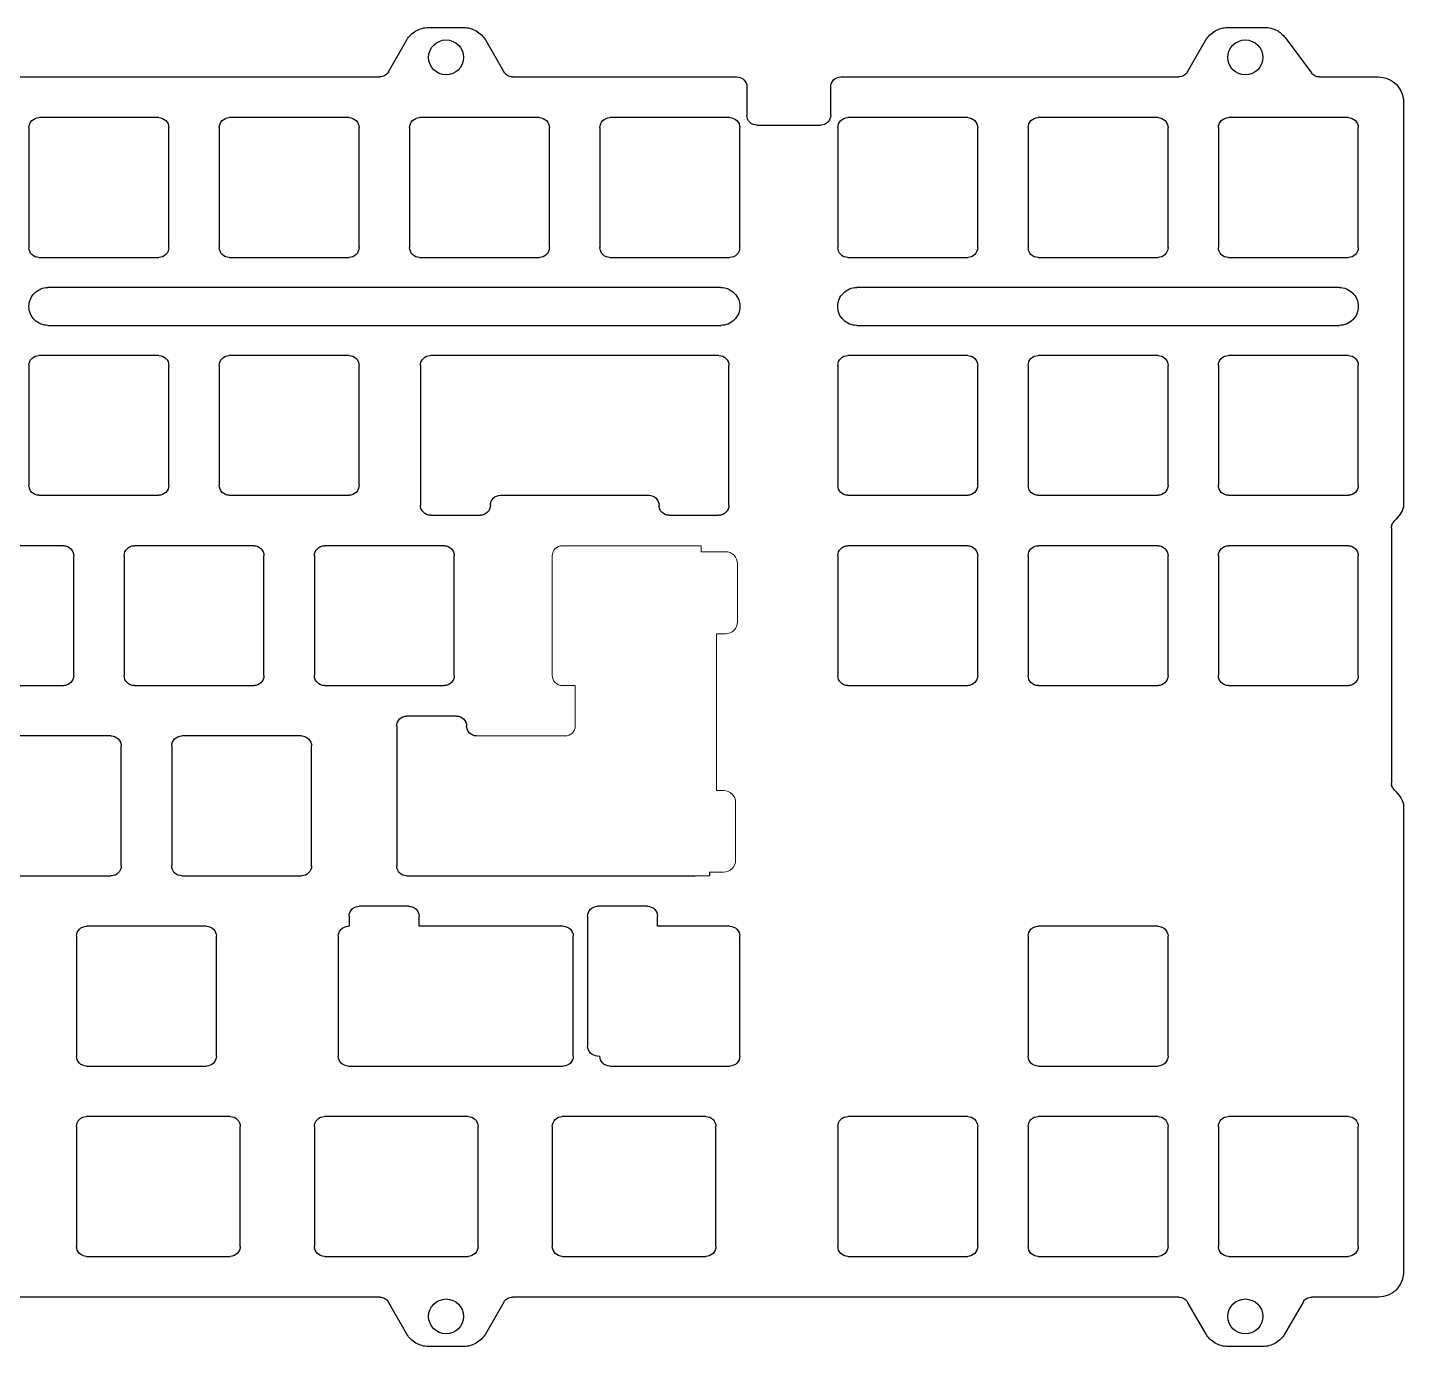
# Model space of a CAD drawing. Header units: inches. Extents: x 15 to 366, y 9 to 141.
# Drawn here: x 228.5 to 366.3, y 8.8 to 140.8 of the extents above; entities that cross this region are included whole.
import ezdxf

# ---------------------------------------------------------------- set-up
doc = ezdxf.new("R2010")
doc.units = ezdxf.units.IN
doc.header["$MEASUREMENT"] = 0
doc.layers.add('细实线层', color=7, linetype='Continuous', lineweight=18)

msp = doc.modelspace()

# ---------------------------------------------------------------- linework, layer by layer
at = {"color": 7, "linetype": 'Continuous', "lineweight": 25}
for p, q in [((268.67, 140.85), (272.2, 140.85)), ((348.67, 140.85), (352.42, 140.85)), ((264.66, 136.4), (266.5, 139.6)), ((274.37, 139.6), (276.22, 136.4)), ((344.66, 136.4), (346.5, 139.6)), ((354.43, 139.83), (357.05, 136.3)), ((197.08, 135.9), (263.79, 135.9)), ((277.08, 135.9), (299.55, 135.9)), ((309.94, 135.9), (343.79, 135.9)), ((357.85, 135.9), (363.77, 135.9)), ((300.55, 134.9), (300.55, 132.07)), ((308.94, 132.07), (308.94, 134.9)), ((366.27, 133.4), (366.27, 92.85)), ((241.68, 131.82), (229.68, 131.82)), ((260.73, 131.82), (248.73, 131.82)), ((279.78, 131.82), (267.78, 131.82)), ((298.84, 131.82), (286.84, 131.82)), ((301.55, 131.07), (307.94, 131.07)), ((322.65, 131.82), (310.65, 131.82)), ((341.7, 131.82), (329.7, 131.82)), ((360.75, 131.82), (348.75, 131.82)), ((228.68, 130.82), (228.68, 118.82)), ((242.68, 118.82), (242.68, 130.82)), ((247.73, 130.82), (247.73, 118.82)), ((261.73, 118.82), (261.73, 130.82)), ((266.78, 130.82), (266.78, 118.82)), ((280.78, 118.82), (280.78, 130.82)), ((285.84, 130.82), (285.84, 118.82)), ((299.84, 118.82), (299.84, 130.82)), ((309.65, 130.82), (309.65, 118.82)), ((323.65, 118.82), (323.65, 130.82)), ((328.7, 130.82), (328.7, 118.82)), ((342.7, 118.82), (342.7, 130.82)), ((347.75, 130.82), (347.75, 118.82)), ((361.75, 118.82), (361.75, 130.82)), ((229.68, 117.82), (241.68, 117.82)), ((248.73, 117.82), (260.73, 117.82)), ((267.78, 117.82), (279.78, 117.82)), ((286.84, 117.82), (298.84, 117.82)), ((310.65, 117.82), (322.65, 117.82)), ((329.7, 117.82), (341.7, 117.82)), ((348.75, 117.82), (360.75, 117.82)), ((297.94, 114.82), (230.58, 114.82)), ((359.85, 114.82), (311.55, 114.82)), ((230.58, 111.02), (297.94, 111.02)), ((311.55, 111.02), (359.85, 111.02)), ((241.68, 108.01), (229.68, 108.01)), ((260.73, 108.01), (248.73, 108.01)), ((297.75, 108.01), (268.87, 108.01)), ((322.65, 108.01), (310.65, 108.01)), ((341.7, 108.01), (329.7, 108.01)), ((360.75, 108.01), (348.75, 108.01)), ((228.68, 107.01), (228.68, 95.01)), ((242.68, 95.01), (242.68, 107.01)), ((247.73, 107.01), (247.73, 95.01)), ((261.73, 95.01), (261.73, 107.01)), ((267.87, 107.01), (267.87, 93.01)), ((298.75, 93.01), (298.75, 107.01)), ((309.65, 107.01), (309.65, 95.01)), ((323.65, 95.01), (323.65, 107.01)), ((328.7, 107.01), (328.7, 95.01)), ((342.7, 95.01), (342.7, 107.01)), ((347.75, 107.01), (347.75, 95.01)), ((361.75, 95.01), (361.75, 107.01)), ((229.68, 94.01), (241.68, 94.01)), ((248.73, 94.01), (260.73, 94.01)), ((275.87, 94.01), (290.75, 94.01)), ((310.65, 94.01), (322.65, 94.01)), ((329.7, 94.01), (341.7, 94.01)), ((348.75, 94.01), (360.75, 94.01)), ((268.87, 92.01), (273.87, 92.01)), ((292.75, 92.01), (297.75, 92.01)), ((365.07, 90.74), (365.07, 65.2)), ((232.16, 88.96), (220.16, 88.96)), ((251.21, 88.96), (239.21, 88.96)), ((270.26, 88.96), (258.26, 88.96)), ((322.65, 88.96), (310.65, 88.96)), ((341.7, 88.96), (329.7, 88.96)), ((360.75, 88.96), (348.75, 88.96)), ((233.16, 75.96), (233.16, 87.96)), ((238.21, 87.96), (238.21, 75.96)), ((252.21, 75.96), (252.21, 87.96)), ((257.26, 87.96), (257.26, 75.96)), ((271.26, 75.96), (271.26, 87.96)), ((309.65, 87.96), (309.65, 75.96)), ((323.65, 75.96), (323.65, 87.96)), ((328.7, 87.96), (328.7, 75.96)), ((342.7, 75.96), (342.7, 87.96)), ((347.75, 87.96), (347.75, 75.96)), ((361.75, 75.96), (361.75, 87.96)), ((220.16, 74.96), (232.16, 74.96)), ((239.21, 74.96), (251.21, 74.96)), ((258.26, 74.96), (270.26, 74.96)), ((310.65, 74.96), (322.65, 74.96)), ((329.7, 74.96), (341.7, 74.96)), ((348.75, 74.96), (360.75, 74.96)), ((271.49, 71.91), (266.49, 71.91)), ((271.49, 71.91), (266.49, 71.91)), ((265.49, 70.91), (265.49, 56.91)), ((265.49, 70.91), (265.49, 56.91)), ((236.92, 69.91), (224.92, 69.91)), ((237.92, 56.91), (237.92, 68.91)), ((242.97, 68.91), (242.97, 56.91)), ((255.97, 69.91), (243.97, 69.91)), ((256.97, 56.91), (256.97, 68.91)), ((366.27, 63.08), (366.27, 32.8)), ((224.92, 55.91), (236.92, 55.91)), ((243.97, 55.91), (255.97, 55.91)), ((266.49, 55.91), (295.36, 55.91)), ((266.73, 52.86), (261.73, 52.86)), ((290.6, 52.86), (285.6, 52.86)), ((260.73, 51.86), (260.73, 50.86)), ((267.73, 50.86), (267.73, 51.86)), ((284.6, 51.86), (284.6, 38.86)), ((291.6, 50.86), (291.6, 51.86)), ((233.45, 49.86), (233.45, 37.86)), ((246.45, 50.86), (234.45, 50.86)), ((247.45, 37.86), (247.45, 49.86)), ((259.64, 49.86), (259.64, 37.86)), ((282.16, 50.86), (267.73, 50.86)), ((283.16, 37.86), (283.16, 49.86)), ((298.84, 50.86), (291.6, 50.86)), ((299.84, 37.86), (299.84, 49.86)), ((328.7, 49.86), (328.7, 37.86)), ((341.7, 50.86), (329.7, 50.86)), ((342.7, 37.86), (342.7, 49.86)), ((234.45, 36.86), (246.45, 36.86)), ((260.64, 36.86), (282.16, 36.86)), ((286.83, 36.86), (298.84, 36.86)), ((329.7, 36.86), (341.7, 36.86)), ((248.83, 31.81), (234.45, 31.81)), ((272.64, 31.81), (258.26, 31.81)), ((296.45, 31.81), (282.07, 31.81)), ((322.65, 31.81), (310.65, 31.81)), ((341.7, 31.81), (329.7, 31.81)), ((360.75, 31.81), (348.75, 31.81)), ((366.27, 32.8), (366.27, 16.23)), ((233.45, 30.81), (233.45, 18.81)), ((249.83, 18.81), (249.83, 30.81)), ((257.26, 30.81), (257.26, 18.81)), ((273.64, 18.81), (273.64, 30.81)), ((281.07, 30.81), (281.07, 18.81)), ((297.45, 18.81), (297.45, 30.81)), ((309.65, 30.81), (309.65, 18.81)), ((323.65, 18.81), (323.65, 30.81)), ((328.7, 30.81), (328.7, 18.81)), ((342.7, 18.81), (342.7, 30.81)), ((347.75, 30.81), (347.75, 18.81)), ((361.75, 18.81), (361.75, 30.81)), ((234.45, 17.81), (248.83, 17.81)), ((258.26, 17.81), (272.64, 17.81)), ((282.07, 17.81), (296.45, 17.81)), ((310.65, 17.81), (322.65, 17.81)), ((329.7, 17.81), (341.7, 17.81)), ((348.75, 17.81), (360.75, 17.81)), ((263.79, 13.73), (225.08, 13.73)), ((266.51, 10.03), (264.66, 13.23)), ((276.22, 13.23), (274.37, 10.03)), ((343.79, 13.73), (277.09, 13.73)), ((346.51, 10.03), (344.66, 13.23)), ((356.22, 13.23), (354.37, 10.03)), ((363.77, 13.73), (357.09, 13.73)), ((272.21, 8.78), (268.67, 8.78)), ((352.21, 8.78), (348.67, 8.78))]:
    msp.add_line(p, q, dxfattribs=at)
msp.add_line((296.82, 56.29), (296.82, 55.91))
at = {"color": 144, "linetype": 'Continuous', "lineweight": 18}
for p, q in [((260.73, 50.86), (260.64, 50.86)), ((285.6, 37.86), (285.83, 37.86))]:
    msp.add_line(p, q, dxfattribs=at)
at = {"color": 7, "linetype": 'Continuous', "lineweight": 25}
for centre in [(270.44, 137.85), (350.44, 137.85), (270.44, 11.79), (350.44, 11.79)]:
    msp.add_circle(centre, 1.75, dxfattribs=at)
for points, knots in [([(266.5, 139.6), (266.72, 139.97), (267.04, 140.29), (267.8, 140.73), (268.23, 140.85), (268.67, 140.85)], [0, 0, 0, 0, 1.305135, 1.305135, 2.61027, 2.61027, 2.61027, 2.61027]), ([(272.2, 140.85), (272.64, 140.85), (273.08, 140.73), (273.83, 140.29), (274.15, 139.97), (274.37, 139.6)], [0, 0, 0, 0, 1.305135, 1.305135, 2.61027, 2.61027, 2.61027, 2.61027]), ([(346.5, 139.6), (346.72, 139.97), (347.04, 140.29), (347.8, 140.73), (348.23, 140.85), (348.67, 140.85)], [0, 0, 0, 0, 1.305135, 1.305135, 2.61027, 2.61027, 2.61027, 2.61027]), ([(352.42, 140.85), (352.81, 140.85), (353.2, 140.75), (353.9, 140.4), (354.2, 140.15), (354.43, 139.83)], [0, 0, 0, 0, 1.164629, 1.164629, 2.329258, 2.329258, 2.329258, 2.329258]), ([(264.66, 136.4), (264.57, 136.25), (264.44, 136.12), (264.14, 135.94), (263.96, 135.9), (263.79, 135.9)], [0, 0, 0, 0, 0.522054, 0.522054, 1.044108, 1.044108, 1.044108, 1.044108]), ([(277.08, 135.9), (276.91, 135.9), (276.73, 135.94), (276.43, 136.12), (276.3, 136.25), (276.22, 136.4)], [0, 0, 0, 0, 0.522054, 0.522054, 1.044108, 1.044108, 1.044108, 1.044108]), ([(344.66, 136.4), (344.57, 136.25), (344.44, 136.12), (344.14, 135.94), (343.96, 135.9), (343.79, 135.9)], [0, 0, 0, 0, 0.522054, 0.522054, 1.044108, 1.044108, 1.044108, 1.044108]), ([(299.55, 135.9), (299.81, 135.9), (300.07, 135.79), (300.44, 135.42), (300.55, 135.16), (300.55, 134.9)], [0, 0, 0, 0, 0.779981, 0.779981, 1.559962, 1.559962, 1.559962, 1.559962]), ([(308.94, 134.9), (308.94, 135.16), (309.04, 135.42), (309.41, 135.79), (309.67, 135.9), (309.94, 135.9)], [0, 0, 0, 0, 0.779981, 0.779981, 1.559962, 1.559962, 1.559962, 1.559962]), ([(357.85, 135.9), (357.69, 135.9), (357.54, 135.93), (357.26, 136.07), (357.14, 136.18), (357.05, 136.3)], [0, 0, 0, 0, 0.4658516, 0.4658516, 0.9317032, 0.9317032, 0.9317032, 0.9317032]), ([(363.77, 135.9), (364.09, 135.9), (364.42, 135.83), (365.02, 135.58), (365.3, 135.4), (365.76, 134.93), (365.95, 134.66), (366.2, 134.05), (366.27, 133.72), (366.27, 133.4)], [0, 0, 0, 0, 0.980118, 0.980118, 1.960237, 1.960237, 2.940355, 2.940355, 3.920473, 3.920473, 3.920473, 3.920473]), ([(228.68, 130.82), (228.68, 131.08), (228.79, 131.34), (229.16, 131.71), (229.42, 131.82), (229.68, 131.82)], [0, 0, 0, 0, 0.779981, 0.779981, 1.559962, 1.559962, 1.559962, 1.559962]), ([(241.68, 131.82), (241.94, 131.82), (242.2, 131.71), (242.57, 131.34), (242.68, 131.08), (242.68, 130.82)], [0, 0, 0, 0, 0.779981, 0.779981, 1.559962, 1.559962, 1.559962, 1.559962]), ([(247.73, 130.82), (247.73, 131.08), (247.84, 131.34), (248.21, 131.71), (248.47, 131.82), (248.73, 131.82)], [0, 0, 0, 0, 0.779981, 0.779981, 1.559962, 1.559962, 1.559962, 1.559962]), ([(260.73, 131.82), (260.99, 131.82), (261.25, 131.71), (261.62, 131.34), (261.73, 131.08), (261.73, 130.82)], [0, 0, 0, 0, 0.779981, 0.779981, 1.559962, 1.559962, 1.559962, 1.559962]), ([(266.78, 130.82), (266.78, 131.08), (266.89, 131.34), (267.26, 131.71), (267.52, 131.82), (267.78, 131.82)], [0, 0, 0, 0, 0.779981, 0.779981, 1.559962, 1.559962, 1.559962, 1.559962]), ([(279.78, 131.82), (280.04, 131.82), (280.3, 131.71), (280.67, 131.34), (280.78, 131.08), (280.78, 130.82)], [0, 0, 0, 0, 0.779981, 0.779981, 1.559962, 1.559962, 1.559962, 1.559962]), ([(285.84, 130.82), (285.84, 131.08), (285.94, 131.34), (286.31, 131.71), (286.57, 131.82), (286.84, 131.82)], [0, 0, 0, 0, 0.779981, 0.779981, 1.559962, 1.559962, 1.559962, 1.559962]), ([(298.84, 131.82), (299.1, 131.82), (299.36, 131.71), (299.73, 131.34), (299.84, 131.08), (299.84, 130.82)], [0, 0, 0, 0, 0.779981, 0.779981, 1.559962, 1.559962, 1.559962, 1.559962]), ([(301.55, 131.07), (301.28, 131.07), (301.02, 131.18), (300.65, 131.55), (300.55, 131.81), (300.55, 132.07)], [0, 0, 0, 0, 0.779981, 0.779981, 1.559962, 1.559962, 1.559962, 1.559962]), ([(308.94, 132.07), (308.94, 131.81), (308.83, 131.55), (308.46, 131.18), (308.2, 131.07), (307.94, 131.07)], [0, 0, 0, 0, 0.779981, 0.779981, 1.559962, 1.559962, 1.559962, 1.559962]), ([(309.65, 130.82), (309.65, 131.08), (309.75, 131.34), (310.12, 131.71), (310.38, 131.82), (310.65, 131.82)], [0, 0, 0, 0, 0.779981, 0.779981, 1.559962, 1.559962, 1.559962, 1.559962]), ([(322.65, 131.82), (322.91, 131.82), (323.17, 131.71), (323.54, 131.34), (323.65, 131.08), (323.65, 130.82)], [0, 0, 0, 0, 0.779981, 0.779981, 1.559962, 1.559962, 1.559962, 1.559962]), ([(328.7, 130.82), (328.7, 131.08), (328.8, 131.34), (329.17, 131.71), (329.43, 131.82), (329.7, 131.82)], [0, 0, 0, 0, 0.779981, 0.779981, 1.559962, 1.559962, 1.559962, 1.559962]), ([(341.7, 131.82), (341.96, 131.82), (342.22, 131.71), (342.59, 131.34), (342.7, 131.08), (342.7, 130.82)], [0, 0, 0, 0, 0.779981, 0.779981, 1.559962, 1.559962, 1.559962, 1.559962]), ([(347.75, 130.82), (347.75, 131.08), (347.85, 131.34), (348.22, 131.71), (348.48, 131.82), (348.75, 131.82)], [0, 0, 0, 0, 0.779981, 0.779981, 1.559962, 1.559962, 1.559962, 1.559962]), ([(360.75, 131.82), (361.01, 131.82), (361.27, 131.71), (361.64, 131.34), (361.75, 131.08), (361.75, 130.82)], [0, 0, 0, 0, 0.779981, 0.779981, 1.559962, 1.559962, 1.559962, 1.559962]), ([(229.68, 117.82), (229.42, 117.82), (229.16, 117.93), (228.79, 118.3), (228.68, 118.56), (228.68, 118.82)], [0, 0, 0, 0, 0.779981, 0.779981, 1.559962, 1.559962, 1.559962, 1.559962]), ([(242.68, 118.82), (242.68, 118.56), (242.57, 118.3), (242.2, 117.93), (241.94, 117.82), (241.68, 117.82)], [0, 0, 0, 0, 0.779981, 0.779981, 1.559962, 1.559962, 1.559962, 1.559962]), ([(248.73, 117.82), (248.47, 117.82), (248.21, 117.93), (247.84, 118.3), (247.73, 118.56), (247.73, 118.82)], [0, 0, 0, 0, 0.779981, 0.779981, 1.559962, 1.559962, 1.559962, 1.559962]), ([(261.73, 118.82), (261.73, 118.56), (261.62, 118.3), (261.25, 117.93), (260.99, 117.82), (260.73, 117.82)], [0, 0, 0, 0, 0.779981, 0.779981, 1.559962, 1.559962, 1.559962, 1.559962]), ([(267.78, 117.82), (267.52, 117.82), (267.26, 117.93), (266.89, 118.3), (266.78, 118.56), (266.78, 118.82)], [0, 0, 0, 0, 0.779981, 0.779981, 1.559962, 1.559962, 1.559962, 1.559962]), ([(280.78, 118.82), (280.78, 118.56), (280.67, 118.3), (280.3, 117.93), (280.04, 117.82), (279.78, 117.82)], [0, 0, 0, 0, 0.779981, 0.779981, 1.559962, 1.559962, 1.559962, 1.559962]), ([(286.84, 117.82), (286.57, 117.82), (286.31, 117.93), (285.94, 118.3), (285.84, 118.56), (285.84, 118.82)], [0, 0, 0, 0, 0.779981, 0.779981, 1.559962, 1.559962, 1.559962, 1.559962]), ([(299.84, 118.82), (299.84, 118.56), (299.73, 118.3), (299.36, 117.93), (299.1, 117.82), (298.84, 117.82)], [0, 0, 0, 0, 0.779981, 0.779981, 1.559962, 1.559962, 1.559962, 1.559962]), ([(310.65, 117.82), (310.38, 117.82), (310.12, 117.93), (309.75, 118.3), (309.65, 118.56), (309.65, 118.82)], [0, 0, 0, 0, 0.779981, 0.779981, 1.559962, 1.559962, 1.559962, 1.559962]), ([(323.65, 118.82), (323.65, 118.56), (323.54, 118.3), (323.17, 117.93), (322.91, 117.82), (322.65, 117.82)], [0, 0, 0, 0, 0.779981, 0.779981, 1.559962, 1.559962, 1.559962, 1.559962]), ([(329.7, 117.82), (329.43, 117.82), (329.17, 117.93), (328.8, 118.3), (328.7, 118.56), (328.7, 118.82)], [0, 0, 0, 0, 0.779981, 0.779981, 1.559962, 1.559962, 1.559962, 1.559962]), ([(342.7, 118.82), (342.7, 118.56), (342.59, 118.3), (342.22, 117.93), (341.96, 117.82), (341.7, 117.82)], [0, 0, 0, 0, 0.779981, 0.779981, 1.559962, 1.559962, 1.559962, 1.559962]), ([(348.75, 117.82), (348.48, 117.82), (348.22, 117.93), (347.85, 118.3), (347.75, 118.56), (347.75, 118.82)], [0, 0, 0, 0, 0.779981, 0.779981, 1.559962, 1.559962, 1.559962, 1.559962]), ([(361.75, 118.82), (361.75, 118.56), (361.64, 118.3), (361.27, 117.93), (361.01, 117.82), (360.75, 117.82)], [0, 0, 0, 0, 0.779981, 0.779981, 1.559962, 1.559962, 1.559962, 1.559962]), ([(230.58, 111.02), (230.33, 111.02), (230.09, 111.06), (229.63, 111.26), (229.41, 111.4), (229.06, 111.75), (228.92, 111.96), (228.73, 112.42), (228.68, 112.67), (228.68, 113.16), (228.73, 113.41), (228.92, 113.87), (229.06, 114.08), (229.41, 114.43), (229.63, 114.58), (230.09, 114.77), (230.33, 114.82), (230.58, 114.82)], [0, 0, 0, 0, 0.744907, 0.744907, 1.489815, 1.489815, 2.234722, 2.234722, 2.979629, 2.979629, 3.724536, 3.724536, 4.469444, 4.469444, 5.214351, 5.214351, 5.959258, 5.959258, 5.959258, 5.959258]), ([(297.94, 114.82), (298.19, 114.82), (298.43, 114.77), (298.89, 114.58), (299.1, 114.43), (299.46, 114.08), (299.6, 113.87), (299.79, 113.41), (299.84, 113.16), (299.84, 112.67), (299.79, 112.42), (299.6, 111.96), (299.46, 111.75), (299.1, 111.4), (298.89, 111.26), (298.43, 111.06), (298.19, 111.02), (297.94, 111.02)], [0, 0, 0, 0, 0.744907, 0.744907, 1.489815, 1.489815, 2.234722, 2.234722, 2.979629, 2.979629, 3.724536, 3.724536, 4.469444, 4.469444, 5.214351, 5.214351, 5.959258, 5.959258, 5.959258, 5.959258]), ([(311.55, 111.02), (311.3, 111.02), (311.05, 111.06), (310.59, 111.26), (310.38, 111.4), (310.03, 111.75), (309.88, 111.96), (309.69, 112.42), (309.65, 112.67), (309.65, 113.16), (309.69, 113.41), (309.88, 113.87), (310.03, 114.08), (310.38, 114.43), (310.59, 114.58), (311.05, 114.77), (311.3, 114.82), (311.55, 114.82)], [0, 0, 0, 0, 0.744907, 0.744907, 1.489815, 1.489815, 2.234722, 2.234722, 2.979629, 2.979629, 3.724536, 3.724536, 4.469444, 4.469444, 5.214351, 5.214351, 5.959258, 5.959258, 5.959258, 5.959258]), ([(359.85, 114.82), (360.09, 114.82), (360.34, 114.77), (360.8, 114.58), (361.01, 114.43), (361.36, 114.08), (361.51, 113.87), (361.7, 113.41), (361.75, 113.16), (361.75, 112.67), (361.7, 112.42), (361.51, 111.96), (361.36, 111.75), (361.01, 111.4), (360.8, 111.26), (360.34, 111.06), (360.09, 111.02), (359.85, 111.02)], [0, 0, 0, 0, 0.744907, 0.744907, 1.489815, 1.489815, 2.234722, 2.234722, 2.979629, 2.979629, 3.724536, 3.724536, 4.469444, 4.469444, 5.214351, 5.214351, 5.959258, 5.959258, 5.959258, 5.959258]), ([(228.68, 107.01), (228.68, 107.27), (228.79, 107.53), (229.16, 107.9), (229.42, 108.01), (229.68, 108.01)], [0, 0, 0, 0, 0.779981, 0.779981, 1.559962, 1.559962, 1.559962, 1.559962]), ([(241.68, 108.01), (241.94, 108.01), (242.2, 107.9), (242.57, 107.53), (242.68, 107.27), (242.68, 107.01)], [0, 0, 0, 0, 0.779981, 0.779981, 1.559962, 1.559962, 1.559962, 1.559962]), ([(247.73, 107.01), (247.73, 107.27), (247.84, 107.53), (248.21, 107.9), (248.47, 108.01), (248.73, 108.01)], [0, 0, 0, 0, 0.779981, 0.779981, 1.559962, 1.559962, 1.559962, 1.559962]), ([(260.73, 108.01), (260.99, 108.01), (261.25, 107.9), (261.62, 107.53), (261.73, 107.27), (261.73, 107.01)], [0, 0, 0, 0, 0.779981, 0.779981, 1.559962, 1.559962, 1.559962, 1.559962]), ([(267.87, 107.01), (267.87, 107.27), (267.98, 107.53), (268.35, 107.9), (268.61, 108.01), (268.87, 108.01)], [0, 0, 0, 0, 0.779981, 0.779981, 1.559962, 1.559962, 1.559962, 1.559962]), ([(297.75, 108.01), (298.01, 108.01), (298.27, 107.9), (298.64, 107.53), (298.75, 107.27), (298.75, 107.01)], [0, 0, 0, 0, 0.779981, 0.779981, 1.559962, 1.559962, 1.559962, 1.559962]), ([(309.65, 107.01), (309.65, 107.27), (309.75, 107.53), (310.12, 107.9), (310.38, 108.01), (310.65, 108.01)], [0, 0, 0, 0, 0.779981, 0.779981, 1.559962, 1.559962, 1.559962, 1.559962]), ([(322.65, 108.01), (322.91, 108.01), (323.17, 107.9), (323.54, 107.53), (323.65, 107.27), (323.65, 107.01)], [0, 0, 0, 0, 0.779981, 0.779981, 1.559962, 1.559962, 1.559962, 1.559962]), ([(328.7, 107.01), (328.7, 107.27), (328.8, 107.53), (329.17, 107.9), (329.43, 108.01), (329.7, 108.01)], [0, 0, 0, 0, 0.779981, 0.779981, 1.559962, 1.559962, 1.559962, 1.559962]), ([(341.7, 108.01), (341.96, 108.01), (342.22, 107.9), (342.59, 107.53), (342.7, 107.27), (342.7, 107.01)], [0, 0, 0, 0, 0.779981, 0.779981, 1.559962, 1.559962, 1.559962, 1.559962]), ([(347.75, 107.01), (347.75, 107.27), (347.85, 107.53), (348.22, 107.9), (348.48, 108.01), (348.75, 108.01)], [0, 0, 0, 0, 0.779981, 0.779981, 1.559962, 1.559962, 1.559962, 1.559962]), ([(360.75, 108.01), (361.01, 108.01), (361.27, 107.9), (361.64, 107.53), (361.75, 107.27), (361.75, 107.01)], [0, 0, 0, 0, 0.779981, 0.779981, 1.559962, 1.559962, 1.559962, 1.559962]), ([(229.68, 94.01), (229.42, 94.01), (229.16, 94.12), (228.79, 94.49), (228.68, 94.75), (228.68, 95.01)], [0, 0, 0, 0, 0.779981, 0.779981, 1.559962, 1.559962, 1.559962, 1.559962]), ([(242.68, 95.01), (242.68, 94.75), (242.57, 94.49), (242.2, 94.12), (241.94, 94.01), (241.68, 94.01)], [0, 0, 0, 0, 0.779981, 0.779981, 1.559962, 1.559962, 1.559962, 1.559962]), ([(248.73, 94.01), (248.47, 94.01), (248.21, 94.12), (247.84, 94.49), (247.73, 94.75), (247.73, 95.01)], [0, 0, 0, 0, 0.779981, 0.779981, 1.559962, 1.559962, 1.559962, 1.559962]), ([(261.73, 95.01), (261.73, 94.75), (261.62, 94.49), (261.25, 94.12), (260.99, 94.01), (260.73, 94.01)], [0, 0, 0, 0, 0.779981, 0.779981, 1.559962, 1.559962, 1.559962, 1.559962]), ([(274.87, 93.01), (274.87, 93.27), (274.98, 93.53), (275.35, 93.9), (275.61, 94.01), (275.87, 94.01)], [0, 0, 0, 0, 0.779981, 0.779981, 1.559962, 1.559962, 1.559962, 1.559962]), ([(290.75, 94.01), (291.01, 94.01), (291.27, 93.9), (291.64, 93.53), (291.75, 93.27), (291.75, 93.01)], [0, 0, 0, 0, 0.779981, 0.779981, 1.559962, 1.559962, 1.559962, 1.559962]), ([(310.65, 94.01), (310.38, 94.01), (310.12, 94.12), (309.75, 94.49), (309.65, 94.75), (309.65, 95.01)], [0, 0, 0, 0, 0.779981, 0.779981, 1.559962, 1.559962, 1.559962, 1.559962]), ([(323.65, 95.01), (323.65, 94.75), (323.54, 94.49), (323.17, 94.12), (322.91, 94.01), (322.65, 94.01)], [0, 0, 0, 0, 0.779981, 0.779981, 1.559962, 1.559962, 1.559962, 1.559962]), ([(329.7, 94.01), (329.43, 94.01), (329.17, 94.12), (328.8, 94.49), (328.7, 94.75), (328.7, 95.01)], [0, 0, 0, 0, 0.779981, 0.779981, 1.559962, 1.559962, 1.559962, 1.559962]), ([(342.7, 95.01), (342.7, 94.75), (342.59, 94.49), (342.22, 94.12), (341.96, 94.01), (341.7, 94.01)], [0, 0, 0, 0, 0.779981, 0.779981, 1.559962, 1.559962, 1.559962, 1.559962]), ([(348.75, 94.01), (348.48, 94.01), (348.22, 94.12), (347.85, 94.49), (347.75, 94.75), (347.75, 95.01)], [0, 0, 0, 0, 0.779981, 0.779981, 1.559962, 1.559962, 1.559962, 1.559962]), ([(361.75, 95.01), (361.75, 94.75), (361.64, 94.49), (361.27, 94.12), (361.01, 94.01), (360.75, 94.01)], [0, 0, 0, 0, 0.779981, 0.779981, 1.559962, 1.559962, 1.559962, 1.559962]), ([(268.87, 92.01), (268.61, 92.01), (268.35, 92.12), (267.98, 92.49), (267.87, 92.75), (267.87, 93.01)], [0, 0, 0, 0, 0.779981, 0.779981, 1.559962, 1.559962, 1.559962, 1.559962]), ([(274.87, 93.01), (274.87, 92.75), (274.76, 92.49), (274.39, 92.12), (274.13, 92.01), (273.87, 92.01)], [0, 0, 0, 0, 0.779981, 0.779981, 1.559962, 1.559962, 1.559962, 1.559962]), ([(292.75, 92.01), (292.48, 92.01), (292.22, 92.12), (291.85, 92.49), (291.75, 92.75), (291.75, 93.01)], [0, 0, 0, 0, 0.779981, 0.779981, 1.559962, 1.559962, 1.559962, 1.559962]), ([(298.75, 93.01), (298.75, 92.75), (298.64, 92.49), (298.27, 92.12), (298.01, 92.01), (297.75, 92.01)], [0, 0, 0, 0, 0.779981, 0.779981, 1.559962, 1.559962, 1.559962, 1.559962]), ([(365.07, 90.74), (365.07, 90.88), (365.1, 91.02), (365.21, 91.28), (365.3, 91.39), (365.4, 91.48)], [0, 0, 0, 0, 0.4183512, 0.4183512, 0.8367025, 0.8367025, 0.8367025, 0.8367025]), ([(232.16, 88.96), (232.42, 88.96), (232.68, 88.85), (233.05, 88.48), (233.16, 88.22), (233.16, 87.96)], [0, 0, 0, 0, 0.779981, 0.779981, 1.559962, 1.559962, 1.559962, 1.559962]), ([(238.21, 87.96), (238.21, 88.22), (238.32, 88.48), (238.69, 88.85), (238.95, 88.96), (239.21, 88.96)], [0, 0, 0, 0, 0.779981, 0.779981, 1.559962, 1.559962, 1.559962, 1.559962]), ([(251.21, 88.96), (251.47, 88.96), (251.73, 88.85), (252.1, 88.48), (252.21, 88.22), (252.21, 87.96)], [0, 0, 0, 0, 0.779981, 0.779981, 1.559962, 1.559962, 1.559962, 1.559962]), ([(257.26, 87.96), (257.26, 88.22), (257.37, 88.48), (257.74, 88.85), (258, 88.96), (258.26, 88.96)], [0, 0, 0, 0, 0.779981, 0.779981, 1.559962, 1.559962, 1.559962, 1.559962]), ([(270.26, 88.96), (270.52, 88.96), (270.78, 88.85), (271.15, 88.48), (271.26, 88.22), (271.26, 87.96)], [0, 0, 0, 0, 0.779981, 0.779981, 1.559962, 1.559962, 1.559962, 1.559962]), ([(309.65, 87.96), (309.65, 88.22), (309.75, 88.48), (310.12, 88.85), (310.38, 88.96), (310.65, 88.96)], [0, 0, 0, 0, 0.779981, 0.779981, 1.559962, 1.559962, 1.559962, 1.559962]), ([(322.65, 88.96), (322.91, 88.96), (323.17, 88.85), (323.54, 88.48), (323.65, 88.22), (323.65, 87.96)], [0, 0, 0, 0, 0.779981, 0.779981, 1.559962, 1.559962, 1.559962, 1.559962]), ([(328.7, 87.96), (328.7, 88.22), (328.8, 88.48), (329.17, 88.85), (329.43, 88.96), (329.7, 88.96)], [0, 0, 0, 0, 0.779981, 0.779981, 1.559962, 1.559962, 1.559962, 1.559962]), ([(341.7, 88.96), (341.96, 88.96), (342.22, 88.85), (342.59, 88.48), (342.7, 88.22), (342.7, 87.96)], [0, 0, 0, 0, 0.779981, 0.779981, 1.559962, 1.559962, 1.559962, 1.559962]), ([(347.75, 87.96), (347.75, 88.22), (347.85, 88.48), (348.22, 88.85), (348.48, 88.96), (348.75, 88.96)], [0, 0, 0, 0, 0.779981, 0.779981, 1.559962, 1.559962, 1.559962, 1.559962]), ([(360.75, 88.96), (361.01, 88.96), (361.27, 88.85), (361.64, 88.48), (361.75, 88.22), (361.75, 87.96)], [0, 0, 0, 0, 0.779981, 0.779981, 1.559962, 1.559962, 1.559962, 1.559962]), ([(233.16, 75.96), (233.16, 75.7), (233.05, 75.44), (232.68, 75.07), (232.42, 74.96), (232.16, 74.96)], [0, 0, 0, 0, 0.779981, 0.779981, 1.559962, 1.559962, 1.559962, 1.559962]), ([(239.21, 74.96), (238.95, 74.96), (238.69, 75.07), (238.32, 75.44), (238.21, 75.7), (238.21, 75.96)], [0, 0, 0, 0, 0.779981, 0.779981, 1.559962, 1.559962, 1.559962, 1.559962]), ([(252.21, 75.96), (252.21, 75.7), (252.1, 75.44), (251.73, 75.07), (251.47, 74.96), (251.21, 74.96)], [0, 0, 0, 0, 0.779981, 0.779981, 1.559962, 1.559962, 1.559962, 1.559962]), ([(258.26, 74.96), (258, 74.96), (257.74, 75.07), (257.37, 75.44), (257.26, 75.7), (257.26, 75.96)], [0, 0, 0, 0, 0.779981, 0.779981, 1.559962, 1.559962, 1.559962, 1.559962]), ([(271.26, 75.96), (271.26, 75.7), (271.15, 75.44), (270.78, 75.07), (270.52, 74.96), (270.26, 74.96)], [0, 0, 0, 0, 0.779981, 0.779981, 1.559962, 1.559962, 1.559962, 1.559962]), ([(310.65, 74.96), (310.38, 74.96), (310.12, 75.07), (309.75, 75.44), (309.65, 75.7), (309.65, 75.96)], [0, 0, 0, 0, 0.779981, 0.779981, 1.559962, 1.559962, 1.559962, 1.559962]), ([(323.65, 75.96), (323.65, 75.7), (323.54, 75.44), (323.17, 75.07), (322.91, 74.96), (322.65, 74.96)], [0, 0, 0, 0, 0.779981, 0.779981, 1.559962, 1.559962, 1.559962, 1.559962]), ([(329.7, 74.96), (329.43, 74.96), (329.17, 75.07), (328.8, 75.44), (328.7, 75.7), (328.7, 75.96)], [0, 0, 0, 0, 0.779981, 0.779981, 1.559962, 1.559962, 1.559962, 1.559962]), ([(342.7, 75.96), (342.7, 75.7), (342.59, 75.44), (342.22, 75.07), (341.96, 74.96), (341.7, 74.96)], [0, 0, 0, 0, 0.779981, 0.779981, 1.559962, 1.559962, 1.559962, 1.559962]), ([(348.75, 74.96), (348.48, 74.96), (348.22, 75.07), (347.85, 75.44), (347.75, 75.7), (347.75, 75.96)], [0, 0, 0, 0, 0.779981, 0.779981, 1.559962, 1.559962, 1.559962, 1.559962]), ([(361.75, 75.96), (361.75, 75.7), (361.64, 75.44), (361.27, 75.07), (361.01, 74.96), (360.75, 74.96)], [0, 0, 0, 0, 0.779981, 0.779981, 1.559962, 1.559962, 1.559962, 1.559962]), ([(265.49, 70.91), (265.49, 71.17), (265.6, 71.43), (265.97, 71.8), (266.23, 71.91), (266.49, 71.91)], [0, 0, 0, 0, 0.779981, 0.779981, 1.559962, 1.559962, 1.559962, 1.559962]), ([(271.49, 71.91), (271.75, 71.91), (272.01, 71.8), (272.38, 71.43), (272.49, 71.17), (272.49, 70.91)], [0, 0, 0, 0, 0.779981, 0.779981, 1.559962, 1.559962, 1.559962, 1.559962]), ([(273.49, 69.91), (273.23, 69.91), (272.97, 70.02), (272.6, 70.39), (272.49, 70.65), (272.49, 70.91)], [0, 0, 0, 0, 0.779981, 0.779981, 1.559962, 1.559962, 1.559962, 1.559962]), ([(236.92, 69.91), (237.18, 69.91), (237.44, 69.8), (237.81, 69.43), (237.92, 69.17), (237.92, 68.91)], [0, 0, 0, 0, 0.779981, 0.779981, 1.559962, 1.559962, 1.559962, 1.559962]), ([(242.97, 68.91), (242.97, 69.17), (243.08, 69.43), (243.45, 69.8), (243.71, 69.91), (243.97, 69.91)], [0, 0, 0, 0, 0.779981, 0.779981, 1.559962, 1.559962, 1.559962, 1.559962]), ([(255.97, 69.91), (256.23, 69.91), (256.49, 69.8), (256.86, 69.43), (256.97, 69.17), (256.97, 68.91)], [0, 0, 0, 0, 0.779981, 0.779981, 1.559962, 1.559962, 1.559962, 1.559962]), ([(365.4, 64.45), (365.3, 64.55), (365.21, 64.66), (365.1, 64.92), (365.07, 65.06), (365.07, 65.2)], [0, 0, 0, 0, 0.4183512, 0.4183512, 0.8367025, 0.8367025, 0.8367025, 0.8367025]), ([(237.92, 56.91), (237.92, 56.65), (237.81, 56.39), (237.44, 56.02), (237.18, 55.91), (236.92, 55.91)], [0, 0, 0, 0, 0.779981, 0.779981, 1.559962, 1.559962, 1.559962, 1.559962]), ([(243.97, 55.91), (243.71, 55.91), (243.45, 56.02), (243.08, 56.39), (242.97, 56.65), (242.97, 56.91)], [0, 0, 0, 0, 0.779981, 0.779981, 1.559962, 1.559962, 1.559962, 1.559962]), ([(256.97, 56.91), (256.97, 56.65), (256.86, 56.39), (256.49, 56.02), (256.23, 55.91), (255.97, 55.91)], [0, 0, 0, 0, 0.779981, 0.779981, 1.559962, 1.559962, 1.559962, 1.559962]), ([(266.49, 55.91), (266.23, 55.91), (265.97, 56.02), (265.6, 56.39), (265.49, 56.65), (265.49, 56.91)], [0, 0, 0, 0, 0.779981, 0.779981, 1.559962, 1.559962, 1.559962, 1.559962]), ([(260.73, 51.86), (260.73, 52.12), (260.83, 52.38), (261.2, 52.75), (261.46, 52.86), (261.73, 52.86)], [0, 0, 0, 0, 0.779981, 0.779981, 1.559962, 1.559962, 1.559962, 1.559962]), ([(266.73, 52.86), (266.99, 52.86), (267.25, 52.75), (267.62, 52.38), (267.73, 52.12), (267.73, 51.86)], [0, 0, 0, 0, 0.779981, 0.779981, 1.559962, 1.559962, 1.559962, 1.559962]), ([(284.6, 51.86), (284.6, 52.12), (284.71, 52.38), (285.08, 52.75), (285.34, 52.86), (285.6, 52.86)], [0, 0, 0, 0, 0.779981, 0.779981, 1.559962, 1.559962, 1.559962, 1.559962]), ([(290.6, 52.86), (290.86, 52.86), (291.12, 52.75), (291.49, 52.38), (291.6, 52.12), (291.6, 51.86)], [0, 0, 0, 0, 0.779981, 0.779981, 1.559962, 1.559962, 1.559962, 1.559962]), ([(233.45, 49.86), (233.45, 50.12), (233.55, 50.38), (233.92, 50.75), (234.18, 50.86), (234.45, 50.86)], [0, 0, 0, 0, 0.779981, 0.779981, 1.559962, 1.559962, 1.559962, 1.559962]), ([(246.45, 50.86), (246.71, 50.86), (246.97, 50.75), (247.34, 50.38), (247.45, 50.12), (247.45, 49.86)], [0, 0, 0, 0, 0.779981, 0.779981, 1.559962, 1.559962, 1.559962, 1.559962]), ([(259.64, 49.86), (259.64, 50.12), (259.75, 50.38), (260.12, 50.75), (260.38, 50.86), (260.64, 50.86)], [0, 0, 0, 0, 0.779981, 0.779981, 1.559962, 1.559962, 1.559962, 1.559962]), ([(282.16, 50.86), (282.43, 50.86), (282.69, 50.75), (283.06, 50.38), (283.16, 50.12), (283.16, 49.86)], [0, 0, 0, 0, 0.779981, 0.779981, 1.559962, 1.559962, 1.559962, 1.559962]), ([(298.84, 50.86), (299.1, 50.86), (299.36, 50.75), (299.73, 50.38), (299.84, 50.12), (299.84, 49.86)], [0, 0, 0, 0, 0.778887, 0.778887, 1.557773, 1.557773, 1.557773, 1.557773]), ([(328.7, 49.86), (328.7, 50.12), (328.8, 50.38), (329.17, 50.75), (329.43, 50.86), (329.7, 50.86)], [0, 0, 0, 0, 0.779981, 0.779981, 1.559962, 1.559962, 1.559962, 1.559962]), ([(341.7, 50.86), (341.96, 50.86), (342.22, 50.75), (342.59, 50.38), (342.7, 50.12), (342.7, 49.86)], [0, 0, 0, 0, 0.779981, 0.779981, 1.559962, 1.559962, 1.559962, 1.559962]), ([(285.6, 37.86), (285.34, 37.86), (285.08, 37.97), (284.71, 38.34), (284.6, 38.6), (284.6, 38.86)], [0, 0, 0, 0, 0.779981, 0.779981, 1.559962, 1.559962, 1.559962, 1.559962]), ([(234.45, 36.86), (234.18, 36.86), (233.92, 36.97), (233.55, 37.34), (233.45, 37.6), (233.45, 37.86)], [0, 0, 0, 0, 0.779981, 0.779981, 1.559962, 1.559962, 1.559962, 1.559962]), ([(247.45, 37.86), (247.45, 37.6), (247.34, 37.34), (246.97, 36.97), (246.71, 36.86), (246.45, 36.86)], [0, 0, 0, 0, 0.779981, 0.779981, 1.559962, 1.559962, 1.559962, 1.559962]), ([(260.64, 36.86), (260.38, 36.86), (260.12, 36.97), (259.75, 37.34), (259.64, 37.6), (259.64, 37.86)], [0, 0, 0, 0, 0.779981, 0.779981, 1.559962, 1.559962, 1.559962, 1.559962]), ([(283.16, 37.86), (283.16, 37.6), (283.06, 37.34), (282.69, 36.97), (282.43, 36.86), (282.16, 36.86)], [0, 0, 0, 0, 0.779981, 0.779981, 1.559962, 1.559962, 1.559962, 1.559962]), ([(286.83, 36.86), (286.57, 36.86), (286.31, 36.97), (285.94, 37.34), (285.83, 37.6), (285.83, 37.86)], [0, 0, 0, 0, 0.779981, 0.779981, 1.559962, 1.559962, 1.559962, 1.559962]), ([(299.84, 37.86), (299.84, 37.6), (299.73, 37.34), (299.36, 36.97), (299.1, 36.86), (298.84, 36.86)], [0, 0, 0, 0, 0.779981, 0.779981, 1.559962, 1.559962, 1.559962, 1.559962]), ([(329.7, 36.86), (329.43, 36.86), (329.17, 36.97), (328.8, 37.34), (328.7, 37.6), (328.7, 37.86)], [0, 0, 0, 0, 0.779981, 0.779981, 1.559962, 1.559962, 1.559962, 1.559962]), ([(342.7, 37.86), (342.7, 37.6), (342.59, 37.34), (342.22, 36.97), (341.96, 36.86), (341.7, 36.86)], [0, 0, 0, 0, 0.779981, 0.779981, 1.559962, 1.559962, 1.559962, 1.559962]), ([(233.45, 30.81), (233.45, 31.07), (233.55, 31.33), (233.92, 31.7), (234.18, 31.81), (234.45, 31.81)], [0, 0, 0, 0, 0.779981, 0.779981, 1.559962, 1.559962, 1.559962, 1.559962]), ([(248.83, 31.81), (249.09, 31.81), (249.35, 31.7), (249.72, 31.33), (249.83, 31.07), (249.83, 30.81)], [0, 0, 0, 0, 0.779981, 0.779981, 1.559962, 1.559962, 1.559962, 1.559962]), ([(257.26, 30.81), (257.26, 31.07), (257.37, 31.33), (257.74, 31.7), (258, 31.81), (258.26, 31.81)], [0, 0, 0, 0, 0.779981, 0.779981, 1.559962, 1.559962, 1.559962, 1.559962]), ([(272.64, 31.81), (272.9, 31.81), (273.16, 31.7), (273.53, 31.33), (273.64, 31.07), (273.64, 30.81)], [0, 0, 0, 0, 0.779981, 0.779981, 1.559962, 1.559962, 1.559962, 1.559962]), ([(281.07, 30.81), (281.07, 31.07), (281.18, 31.33), (281.55, 31.7), (281.81, 31.81), (282.07, 31.81)], [0, 0, 0, 0, 0.779981, 0.779981, 1.559962, 1.559962, 1.559962, 1.559962]), ([(296.45, 31.81), (296.71, 31.81), (296.97, 31.7), (297.34, 31.33), (297.45, 31.07), (297.45, 30.81)], [0, 0, 0, 0, 0.779981, 0.779981, 1.559962, 1.559962, 1.559962, 1.559962]), ([(309.65, 30.81), (309.65, 31.07), (309.75, 31.33), (310.12, 31.7), (310.38, 31.81), (310.65, 31.81)], [0, 0, 0, 0, 0.779981, 0.779981, 1.559962, 1.559962, 1.559962, 1.559962]), ([(322.65, 31.81), (322.91, 31.81), (323.17, 31.7), (323.54, 31.33), (323.65, 31.07), (323.65, 30.81)], [0, 0, 0, 0, 0.779981, 0.779981, 1.559962, 1.559962, 1.559962, 1.559962]), ([(328.7, 30.81), (328.7, 31.07), (328.8, 31.33), (329.17, 31.7), (329.43, 31.81), (329.7, 31.81)], [0, 0, 0, 0, 0.779981, 0.779981, 1.559962, 1.559962, 1.559962, 1.559962]), ([(341.7, 31.81), (341.96, 31.81), (342.22, 31.7), (342.59, 31.33), (342.7, 31.07), (342.7, 30.81)], [0, 0, 0, 0, 0.779981, 0.779981, 1.559962, 1.559962, 1.559962, 1.559962]), ([(347.75, 30.81), (347.75, 31.07), (347.85, 31.33), (348.22, 31.7), (348.48, 31.81), (348.75, 31.81)], [0, 0, 0, 0, 0.779981, 0.779981, 1.559962, 1.559962, 1.559962, 1.559962]), ([(360.75, 31.81), (361.01, 31.81), (361.27, 31.7), (361.64, 31.33), (361.75, 31.07), (361.75, 30.81)], [0, 0, 0, 0, 0.779981, 0.779981, 1.559962, 1.559962, 1.559962, 1.559962]), ([(234.45, 17.81), (234.18, 17.81), (233.92, 17.92), (233.55, 18.29), (233.45, 18.55), (233.45, 18.81)], [0, 0, 0, 0, 0.779981, 0.779981, 1.559962, 1.559962, 1.559962, 1.559962]), ([(249.83, 18.81), (249.83, 18.55), (249.72, 18.29), (249.35, 17.92), (249.09, 17.81), (248.83, 17.81)], [0, 0, 0, 0, 0.779981, 0.779981, 1.559962, 1.559962, 1.559962, 1.559962]), ([(258.26, 17.81), (258, 17.81), (257.74, 17.92), (257.37, 18.29), (257.26, 18.55), (257.26, 18.81)], [0, 0, 0, 0, 0.779981, 0.779981, 1.559962, 1.559962, 1.559962, 1.559962]), ([(273.64, 18.81), (273.64, 18.55), (273.53, 18.29), (273.16, 17.92), (272.9, 17.81), (272.64, 17.81)], [0, 0, 0, 0, 0.779981, 0.779981, 1.559962, 1.559962, 1.559962, 1.559962]), ([(282.07, 17.81), (281.81, 17.81), (281.55, 17.92), (281.18, 18.29), (281.07, 18.55), (281.07, 18.81)], [0, 0, 0, 0, 0.779981, 0.779981, 1.559962, 1.559962, 1.559962, 1.559962]), ([(297.45, 18.81), (297.45, 18.55), (297.34, 18.29), (296.97, 17.92), (296.71, 17.81), (296.45, 17.81)], [0, 0, 0, 0, 0.779981, 0.779981, 1.559962, 1.559962, 1.559962, 1.559962]), ([(310.65, 17.81), (310.38, 17.81), (310.12, 17.92), (309.75, 18.29), (309.65, 18.55), (309.65, 18.81)], [0, 0, 0, 0, 0.779981, 0.779981, 1.559962, 1.559962, 1.559962, 1.559962]), ([(323.65, 18.81), (323.65, 18.55), (323.54, 18.29), (323.17, 17.92), (322.91, 17.81), (322.65, 17.81)], [0, 0, 0, 0, 0.779981, 0.779981, 1.559962, 1.559962, 1.559962, 1.559962]), ([(329.7, 17.81), (329.43, 17.81), (329.17, 17.92), (328.8, 18.29), (328.7, 18.55), (328.7, 18.81)], [0, 0, 0, 0, 0.779981, 0.779981, 1.559962, 1.559962, 1.559962, 1.559962]), ([(342.7, 18.81), (342.7, 18.55), (342.59, 18.29), (342.22, 17.92), (341.96, 17.81), (341.7, 17.81)], [0, 0, 0, 0, 0.779981, 0.779981, 1.559962, 1.559962, 1.559962, 1.559962]), ([(348.75, 17.81), (348.48, 17.81), (348.22, 17.92), (347.85, 18.29), (347.75, 18.55), (347.75, 18.81)], [0, 0, 0, 0, 0.779981, 0.779981, 1.559962, 1.559962, 1.559962, 1.559962]), ([(361.75, 18.81), (361.75, 18.55), (361.64, 18.29), (361.27, 17.92), (361.01, 17.81), (360.75, 17.81)], [0, 0, 0, 0, 0.779981, 0.779981, 1.559962, 1.559962, 1.559962, 1.559962]), ([(366.27, 16.23), (366.27, 15.91), (366.2, 15.58), (365.95, 14.97), (365.77, 14.7), (365.31, 14.23), (365.03, 14.05), (364.42, 13.8), (364.1, 13.73), (363.77, 13.73)], [0, 0, 0, 0, 0.980141, 0.980141, 1.960282, 1.960282, 2.940424, 2.940424, 3.920565, 3.920565, 3.920565, 3.920565]), ([(263.79, 13.73), (263.97, 13.73), (264.14, 13.69), (264.44, 13.51), (264.57, 13.39), (264.66, 13.23)], [0, 0, 0, 0, 0.522054, 0.522054, 1.044108, 1.044108, 1.044108, 1.044108]), ([(276.22, 13.23), (276.31, 13.39), (276.43, 13.51), (276.74, 13.69), (276.91, 13.73), (277.09, 13.73)], [0, 0, 0, 0, 0.522054, 0.522054, 1.044108, 1.044108, 1.044108, 1.044108]), ([(343.79, 13.73), (343.97, 13.73), (344.14, 13.69), (344.44, 13.51), (344.57, 13.39), (344.66, 13.23)], [0, 0, 0, 0, 0.522054, 0.522054, 1.044108, 1.044108, 1.044108, 1.044108]), ([(356.22, 13.23), (356.31, 13.39), (356.43, 13.51), (356.74, 13.69), (356.91, 13.73), (357.09, 13.73)], [0, 0, 0, 0, 0.522054, 0.522054, 1.044108, 1.044108, 1.044108, 1.044108]), ([(268.67, 8.78), (268.23, 8.78), (267.8, 8.9), (267.04, 9.34), (266.72, 9.66), (266.51, 10.03)], [0, 0, 0, 0, 1.305135, 1.305135, 2.61027, 2.61027, 2.61027, 2.61027]), ([(274.37, 10.03), (274.15, 9.66), (273.83, 9.34), (273.08, 8.9), (272.64, 8.78), (272.21, 8.78)], [0, 0, 0, 0, 1.305135, 1.305135, 2.61027, 2.61027, 2.61027, 2.61027]), ([(348.67, 8.78), (348.23, 8.78), (347.8, 8.9), (347.04, 9.34), (346.72, 9.66), (346.51, 10.03)], [0, 0, 0, 0, 1.305135, 1.305135, 2.61027, 2.61027, 2.61027, 2.61027]), ([(354.37, 10.03), (354.15, 9.66), (353.83, 9.34), (353.08, 8.9), (352.64, 8.78), (352.21, 8.78)], [0, 0, 0, 0, 1.305135, 1.305135, 2.61027, 2.61027, 2.61027, 2.61027])]:
    msp.add_open_spline(points, degree=3, knots=knots, dxfattribs=at)
for points in [[(366.27, 92.85), (366.11, 92.33), (365.81, 91.85), (365.4, 91.48)], [(365.4, 64.45), (365.81, 64.09), (366.11, 63.61), (366.27, 63.08)]]:
    msp.add_open_spline(points, degree=3, dxfattribs=at)
at = {"layer": '细实线层'}
msp.add_lwpolyline([(296.82, 56.29), (298.22, 56.29, 0.414214), (299.42, 57.49), (299.42, 63.25, 0.414214), (298.22, 64.45), (297.5, 64.45), (297.5, 80.14), (298.41, 80.14, 0.414214), (299.61, 81.34), (299.61, 87.16, 0.414214), (298.41, 88.36), (295.97, 88.36), (295.97, 88.96), (282.07, 88.96, 0.414214), (281.07, 87.96), (281.07, 75.96, 0.414214), (282.07, 74.96), (283.37, 74.96), (283.37, 70.91, -0.414214), (282.37, 69.91), (273.49, 69.91)], format="xyb", dxfattribs=at)
msp.add_lwpolyline([(273.05, 55.91), (266.49, 55.91), (296.82, 55.91)], dxfattribs=at)

doc.saveas('drawing.dxf')
